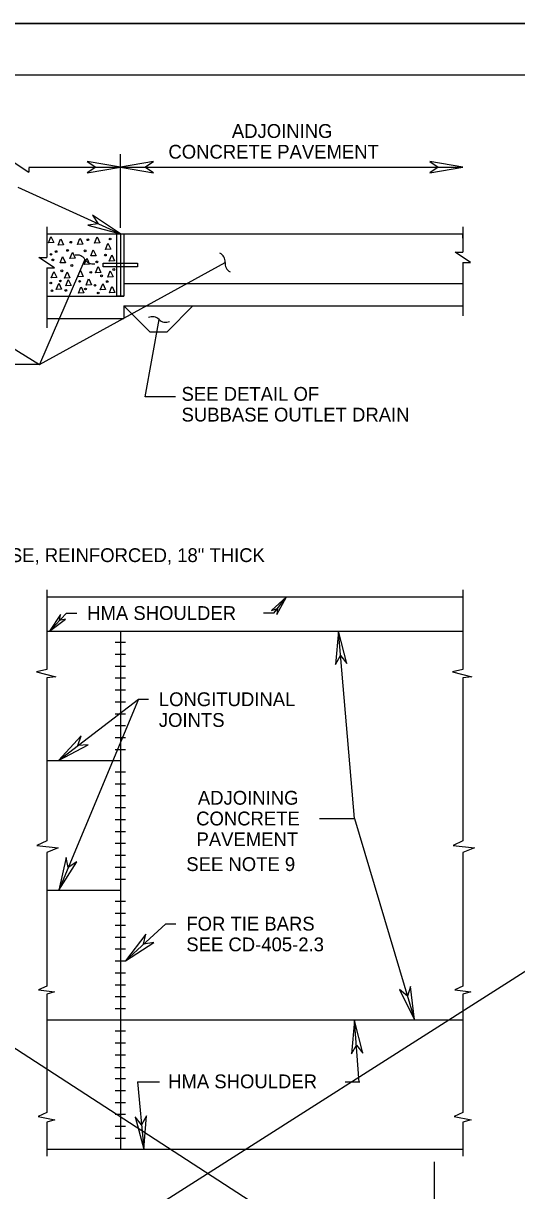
# Model space of a CAD drawing. Extents: x 212974.83 to 212977.76, y 620258.42 to 620260.25.
# Drawn here: x 212976.198 to 212976.594, y 620259.312 to 620260.25 of the extents above; entities that cross this region are included whole.
import ezdxf

# ---------------------------------------------------------------- set-up
doc = ezdxf.new("R2010")
doc.units = 0
for name, color, linetype in [('1', 7, 'Continuous'), ('10', 7, 'Continuous'), ('24', 7, 'Continuous'), ('4', 7, 'Continuous'), ('41', 7, 'Continuous'), ('5', 7, 'Continuous'), ('60', 7, 'Continuous')]:
    doc.layers.add(name, color=color, linetype=linetype)

msp = doc.modelspace()

# ---------------------------------------------------------------- linework, layer by layer
at = {"layer": '1'}
for p, q in [((212977.74209, 620260.25049), (212974.83055, 620260.25049)), ((212977.73376, 620260.20882), (212974.98381, 620260.20882))]:
    msp.add_line(p, q, dxfattribs=at)
for points in [[(212976.27581, 620260.13493), (212976.24923, 620260.13948), (212976.25606, 620260.13493), (212976.24923, 620260.13037)], [(212976.27581, 620260.13493), (212976.24923, 620260.13948), (212976.25606, 620260.13493), (212976.24923, 620260.13037)], [(212976.27581, 620260.13493), (212976.30239, 620260.13037), (212976.29556, 620260.13493), (212976.30239, 620260.13948)], [(212976.27581, 620260.13493), (212976.30239, 620260.13037), (212976.29556, 620260.13493), (212976.30239, 620260.13948)], [(212976.55117, 620260.13493), (212976.52459, 620260.13948), (212976.53142, 620260.13493), (212976.52459, 620260.13037)], [(212976.27581, 620260.08119), (212976.25352, 620260.09637), (212976.25785, 620260.08939), (212976.24974, 620260.08808)], [(212976.27581, 620260.08119), (212976.25352, 620260.09637), (212976.25785, 620260.08939), (212976.24974, 620260.08808)], [(212976.40943, 620259.78928), (212976.39742, 620259.77843), (212976.40211, 620259.77996), (212976.40172, 620259.77505)], [(212976.21881, 620259.76178), (212976.23176, 620259.77147), (212976.22696, 620259.77038), (212976.22779, 620259.77523)], [(212976.21881, 620259.76178), (212976.23176, 620259.77147), (212976.22696, 620259.77038), (212976.22779, 620259.77523)], [(212976.45109, 620259.76178), (212976.44885, 620259.7349), (212976.4528, 620259.74211), (212976.45793, 620259.73569)], [(212976.45109, 620259.76178), (212976.44885, 620259.7349), (212976.4528, 620259.74211), (212976.45793, 620259.73569)], [(212976.22607, 620259.65761), (212976.24992, 620259.6702), (212976.24172, 620259.66965), (212976.24436, 620259.67743)], [(212976.22607, 620259.65761), (212976.24992, 620259.6702), (212976.24172, 620259.66965), (212976.24436, 620259.67743)], [(212976.22625, 620259.55345), (212976.24069, 620259.57623), (212976.23385, 620259.57167), (212976.23227, 620259.57974)], [(212976.22625, 620259.55345), (212976.24069, 620259.57623), (212976.23385, 620259.57167), (212976.23227, 620259.57974)], [(212976.27998, 620259.49657), (212976.30259, 620259.51127), (212976.29448, 620259.50997), (212976.29641, 620259.51796)], [(212976.27998, 620259.49657), (212976.30259, 620259.51127), (212976.29448, 620259.50997), (212976.29641, 620259.51796)], [(212976.51231, 620259.44928), (212976.50909, 620259.47606), (212976.50668, 620259.46821), (212976.50036, 620259.47346)], [(212976.46415, 620259.44861), (212976.46155, 620259.42177), (212976.4656, 620259.42892), (212976.47064, 620259.42243)], [(212976.46415, 620259.44861), (212976.46155, 620259.42177), (212976.4656, 620259.42892), (212976.47064, 620259.42243)], [(212976.29454, 620259.34512), (212976.29671, 620259.372), (212976.29278, 620259.36479), (212976.28763, 620259.37119)], [(212976.29454, 620259.34512), (212976.29671, 620259.372), (212976.29278, 620259.36479), (212976.28763, 620259.37119)]]:
    msp.add_lwpolyline(points, close=True, dxfattribs=at)
at = {"layer": '10'}
for p, q in [((212976.19347, 620260.11878), (212976.27581, 620260.08119)), ((212976.07431, 620260.05984), (212976.21083, 620259.97627)), ((212976.2473, 620260.06063), (212976.21083, 620259.97627)), ((212976.21083, 620259.97627), (212976.35998, 620260.05825)), ((212976.29574, 620259.95026), (212976.30687, 620260.0123))]:
    msp.add_line(p, q, dxfattribs=at)
for points in [[(212976.21998, 620260.07908), (212976.2222, 620260.07423), (212976.2179, 620260.07403), (212976.21993, 620260.07893)], [(212976.22784, 620260.0771), (212976.23007, 620260.07225), (212976.22576, 620260.07205), (212976.22779, 620260.07695)], [(212976.24337, 620260.07768), (212976.2456, 620260.07283), (212976.24129, 620260.07263), (212976.24332, 620260.07753)], [(212976.25717, 620260.07883), (212976.2594, 620260.07398), (212976.25509, 620260.07378), (212976.25712, 620260.07868)], [(212976.23733, 620260.06646), (212976.23956, 620260.06161), (212976.23525, 620260.06141), (212976.23728, 620260.06631)], [(212976.25401, 620260.06847), (212976.25624, 620260.06362), (212976.25193, 620260.06342), (212976.25396, 620260.06832)], [(212976.2658, 620260.07365), (212976.26803, 620260.0688), (212976.26372, 620260.0686), (212976.26575, 620260.0735)], [(212976.22939, 620260.06288), (212976.23162, 620260.05803), (212976.22731, 620260.05783), (212976.22934, 620260.06273)], [(212976.24883, 620260.06157), (212976.25106, 620260.05671), (212976.24675, 620260.05652), (212976.24878, 620260.06142)], [(212976.26888, 620260.06429), (212976.27111, 620260.05944), (212976.2668, 620260.05924), (212976.26883, 620260.06415)], [(212976.22238, 620260.05092), (212976.2246, 620260.04607), (212976.22029, 620260.04587), (212976.22233, 620260.05077)], [(212976.23302, 620260.05063), (212976.23524, 620260.04578), (212976.23094, 620260.04558), (212976.23297, 620260.05048)], [(212976.24366, 620260.05178), (212976.24588, 620260.04693), (212976.24158, 620260.04673), (212976.24361, 620260.05163)], [(212976.25795, 620260.05501), (212976.26017, 620260.05016), (212976.25587, 620260.04996), (212976.2579, 620260.05486)], [(212976.26772, 620260.05154), (212976.26995, 620260.04669), (212976.26564, 620260.04649), (212976.26767, 620260.05139)], [(212976.22627, 620260.04154), (212976.2285, 620260.03669), (212976.22419, 620260.03649), (212976.22622, 620260.04139)], [(212976.2339, 620260.04447), (212976.23612, 620260.03962), (212976.23182, 620260.03943), (212976.23385, 620260.04433)], [(212976.24416, 620260.03861), (212976.24639, 620260.03376), (212976.24208, 620260.03356), (212976.24411, 620260.03846)], [(212976.25032, 620260.04506), (212976.25254, 620260.04021), (212976.24823, 620260.04001), (212976.25027, 620260.04491)], [(212976.26175, 620260.04125), (212976.26398, 620260.0364), (212976.25967, 620260.0362), (212976.2617, 620260.0411)], [(212976.26908, 620260.0389), (212976.27131, 620260.03405), (212976.267, 620260.03385), (212976.26903, 620260.03876)], [(212976.47794, 620259.1452), (212976.52849, 620259.17454), (212976.52849, 620259.33506)]]:
    msp.add_lwpolyline(points, dxfattribs=at)
for centre in [(212976.23591, 620260.07447), (212976.24971, 620260.07648), (212976.26754, 620260.07705), (212976.22004, 620260.06474), (212976.22412, 620260.06698), (212976.23332, 620260.06785), (212976.24741, 620260.06756), (212976.22151, 620260.06026), (212976.23677, 620260.05576), (212976.2569, 620260.05864), (212976.26381, 620260.06411), (212976.22872, 620260.05145), (212976.25201, 620260.0503), (212976.26067, 620260.04744), (212976.27057, 620260.05256), (212976.21981, 620260.04166), (212976.22753, 620260.04334), (212976.24307, 620260.04305), (212976.24776, 620260.03689), (212976.25539, 620260.03982), (212976.26524, 620260.04282), (212976.22079, 620260.03542), (212976.23193, 620260.03571), (212976.25803, 620260.03366)]:
    msp.add_circle(centre, 0.000694, dxfattribs=at)
at = {"layer": '24'}
for centre, start, end in [((212976.35255, 620260.05908), 353.6104, 63.97559), ((212976.24092, 620260.05673), 31.437, 101.80219), ((212976.25367, 620260.06453), 211.437, 281.80219), ((212976.36741, 620260.05742), 173.6104, 243.97559), ((212976.30156, 620260.00705), 44.64273, 115.00792), ((212976.31219, 620260.01755), 224.64273, 295.00792)]:
    msp.add_arc(centre, 0.00747, start, end, dxfattribs=at)
at = {"layer": '4'}
for p, q in [((212976.27164, 620259.75282), (212976.27998, 620259.75282)), ((212976.27164, 620259.74324), (212976.27998, 620259.74324)), ((212976.27164, 620259.73365), (212976.27998, 620259.73365)), ((212976.27164, 620259.72407), (212976.27998, 620259.72407)), ((212976.27164, 620259.71449), (212976.27998, 620259.71449)), ((212976.27164, 620259.7049), (212976.27998, 620259.7049)), ((212976.27164, 620259.69532), (212976.27998, 620259.69532)), ((212976.27164, 620259.68574), (212976.27998, 620259.68574)), ((212976.27164, 620259.67615), (212976.27998, 620259.67615)), ((212976.27164, 620259.66657), (212976.27998, 620259.66657)), ((212976.27164, 620259.64866), (212976.27998, 620259.64866)), ((212976.27164, 620259.63907), (212976.27998, 620259.63907)), ((212976.27164, 620259.62949), (212976.27998, 620259.62949)), ((212976.27164, 620259.61991), (212976.27998, 620259.61991)), ((212976.27164, 620259.61032), (212976.27998, 620259.61032)), ((212976.27164, 620259.60074), (212976.27998, 620259.60074)), ((212976.27164, 620259.59116), (212976.27998, 620259.59116)), ((212976.27164, 620259.58157), (212976.27998, 620259.58157)), ((212976.27164, 620259.57199), (212976.27998, 620259.57199)), ((212976.27164, 620259.56241), (212976.27998, 620259.56241)), ((212976.27164, 620259.54449), (212976.27998, 620259.54449)), ((212976.27164, 620259.53491), (212976.27998, 620259.53491)), ((212976.27164, 620259.52532), (212976.27998, 620259.52532)), ((212976.27164, 620259.51574), (212976.27998, 620259.51574)), ((212976.27164, 620259.50616), (212976.27998, 620259.50616)), ((212976.27164, 620259.49657), (212976.27998, 620259.49657)), ((212976.27164, 620259.48699), (212976.27998, 620259.48699)), ((212976.27164, 620259.47741), (212976.27998, 620259.47741)), ((212976.27164, 620259.46783), (212976.27998, 620259.46783)), ((212976.27164, 620259.45824), (212976.27998, 620259.45824)), ((212976.27164, 620259.44033), (212976.27998, 620259.44033)), ((212976.27164, 620259.43074), (212976.27998, 620259.43074)), ((212976.27164, 620259.42116), (212976.27998, 620259.42116)), ((212976.27122, 620259.41083), (212976.27955, 620259.41083)), ((212976.27164, 620259.40199), (212976.27998, 620259.40199)), ((212976.27164, 620259.39241), (212976.27998, 620259.39241)), ((212976.27164, 620259.38283), (212976.27998, 620259.38283)), ((212976.27164, 620259.37324), (212976.27998, 620259.37324)), ((212976.27164, 620259.36366), (212976.27998, 620259.36366)), ((212976.27164, 620259.35408), (212976.27998, 620259.35408))]:
    msp.add_line(p, q, dxfattribs=at)
at = {"layer": '41'}
msp.add_lwpolyline([(212974.83055, 620260.25049), (212977.76493, 620260.25049), (212977.76493, 620258.41717), (212974.83055, 620258.41717)], close=True, dxfattribs=at)
at = {"layer": '5'}
for p, q in [((212974.98381, 620260.20882), (212977.23377, 620258.75051)), ((212974.98381, 620258.45885), (212977.73376, 620260.20882)), ((212976.27581, 620260.08607), (212976.27581, 620260.14527)), ((212976.18961, 620260.13909), (212976.20211, 620260.13076)), ((212976.20211, 620260.13493), (212976.27581, 620260.13493)), ((212976.20211, 620260.13443), (212976.20211, 620260.13076)), ((212976.27581, 620260.13493), (212976.55117, 620260.13493)), ((212976.21658, 620260.08675), (212976.21658, 620260.0623)), ((212976.55124, 620260.08675), (212976.55117, 620260.06646)), ((212976.21658, 620260.08119), (212976.27303, 620260.08119)), ((212976.27859, 620260.08119), (212976.55124, 620260.08119)), ((212976.54492, 620260.06646), (212976.55117, 620260.06646)), ((212976.55742, 620260.05813), (212976.54492, 620260.06646)), ((212976.21033, 620260.0623), (212976.21658, 620260.0623)), ((212976.22283, 620260.05396), (212976.21033, 620260.0623)), ((212976.55117, 620260.05813), (212976.55117, 620260.01538)), ((212976.55117, 620260.05813), (212976.55742, 620260.05813)), ((212976.21658, 620260.05396), (212976.21658, 620260.00571)), ((212976.21658, 620260.05396), (212976.22283, 620260.05396)), ((212976.27851, 620260.04132), (212976.55117, 620260.04132)), ((212976.21658, 620260.03122), (212976.27859, 620260.03122)), ((212976.29942, 620260.00239), (212976.27859, 620260.02322)), ((212976.27859, 620260.02322), (212976.55117, 620260.02322)), ((212976.27859, 620260.02322), (212976.27859, 620260.01316)), ((212976.31331, 620260.00239), (212976.33414, 620260.02322)), ((212976.21658, 620260.01316), (212976.27859, 620260.01316)), ((212976.29942, 620260.00239), (212976.31331, 620260.00239)), ((212976.21083, 620259.97627), (212976.17724, 620259.97627)), ((212976.32022, 620259.95026), (212976.29574, 620259.95026)), ((212976.21658, 620259.79483), (212976.21658, 620259.7309)), ((212976.55117, 620259.79483), (212976.55117, 620259.7309)), ((212976.21658, 620259.78928), (212976.55117, 620259.78928)), ((212976.39921, 620259.77627), (212976.40943, 620259.78928)), ((212976.23255, 620259.77627), (212976.21881, 620259.76178)), ((212976.23255, 620259.77627), (212976.24071, 620259.77627)), ((212976.39921, 620259.77627), (212976.39093, 620259.77627)), ((212976.21658, 620259.76178), (212976.55117, 620259.76178)), ((212976.27581, 620259.76178), (212976.27581, 620259.34512)), ((212976.46417, 620259.61106), (212976.45109, 620259.76178)), ((212976.21658, 620259.7309), (212976.2084, 620259.72908)), ((212976.2084, 620259.72908), (212976.2239, 620259.72512)), ((212976.55117, 620259.7309), (212976.54298, 620259.72908)), ((212976.54298, 620259.72908), (212976.55849, 620259.72512)), ((212976.2239, 620259.72512), (212976.21658, 620259.7243)), ((212976.21658, 620259.7243), (212976.21658, 620259.59304)), ((212976.55849, 620259.72512), (212976.55117, 620259.7243)), ((212976.55117, 620259.7243), (212976.55117, 620259.59304)), ((212976.55131, 620259.7243), (212976.55131, 620259.59304)), ((212976.29025, 620259.70696), (212976.22625, 620259.55345)), ((212976.21658, 620259.65761), (212976.27581, 620259.65761)), ((212976.43598, 620259.61106), (212976.46417, 620259.61106)), ((212976.46417, 620259.61106), (212976.51231, 620259.44928)), ((212976.21658, 620259.59304), (212976.20873, 620259.58925)), ((212976.20873, 620259.58925), (212976.22588, 620259.5876)), ((212976.22588, 620259.5876), (212976.21658, 620259.58381)), ((212976.55117, 620259.59304), (212976.54331, 620259.58925)), ((212976.54331, 620259.58925), (212976.56046, 620259.5876)), ((212976.56046, 620259.5876), (212976.55117, 620259.58381)), ((212976.21658, 620259.58381), (212976.21658, 620259.4763)), ((212976.55117, 620259.58381), (212976.55117, 620259.4763)), ((212976.55131, 620259.58381), (212976.55131, 620259.4763)), ((212976.27581, 620259.55948), (212976.27581, 620259.55745)), ((212976.21658, 620259.55345), (212976.27581, 620259.55345)), ((212976.21658, 620259.4763), (212976.21005, 620259.47325)), ((212976.55117, 620259.4763), (212976.54464, 620259.47325)), ((212976.21005, 620259.47325), (212976.22291, 620259.4716)), ((212976.22291, 620259.4716), (212976.21658, 620259.46971)), ((212976.21658, 620259.46971), (212976.21658, 620259.37473)), ((212976.54464, 620259.47325), (212976.5575, 620259.4716)), ((212976.5575, 620259.4716), (212976.55117, 620259.46971)), ((212976.55117, 620259.46971), (212976.55117, 620259.37473)), ((212976.21658, 620259.44928), (212976.55117, 620259.44928)), ((212976.46781, 620259.39871), (212976.46415, 620259.44861)), ((212976.28969, 620259.39938), (212976.29454, 620259.34512)), ((212976.28969, 620259.39938), (212976.30715, 620259.39938)), ((212976.45652, 620259.39938), (212976.46829, 620259.39938)), ((212976.21658, 620259.37473), (212976.20972, 620259.37151)), ((212976.20972, 620259.37151), (212976.22324, 620259.36887)), ((212976.55117, 620259.37473), (212976.54431, 620259.37151)), ((212976.54431, 620259.37151), (212976.55783, 620259.36887)), ((212976.22324, 620259.36887), (212976.21658, 620259.36681)), ((212976.21658, 620259.36681), (212976.21658, 620259.33956)), ((212976.55783, 620259.36887), (212976.55117, 620259.36681)), ((212976.55117, 620259.36681), (212976.55117, 620259.33956)), ((212976.21658, 620259.34512), (212976.55117, 620259.34512))]:
    msp.add_line(p, q, dxfattribs=at)
for points in [[(212976.22607, 620259.65761), (212976.29025, 620259.70696), (212976.29839, 620259.70696)], [(212976.27998, 620259.49657), (212976.31237, 620259.5265), (212976.32051, 620259.5265)]]:
    msp.add_lwpolyline(points, dxfattribs=at)
at = {"layer": '60'}
msp.add_line((212976.27581, 620260.08119), (212976.27581, 620260.03122), dxfattribs=at)
for points in [[(212976.27859, 620260.03122), (212976.27303, 620260.03122), (212976.27303, 620260.08119), (212976.27859, 620260.08119)], [(212976.2897, 620260.0576), (212976.2897, 620260.05482), (212976.26192, 620260.05482), (212976.26192, 620260.0576)]]:
    msp.add_lwpolyline(points, close=True, dxfattribs=at)
msp.add_lwpolyline([(212976.55117, 620260.07778), (212976.55117, 620260.08119)], dxfattribs=at)

# ---------------------------------------------------------------- texts
at = {"layer": '5'}
for s, height, p in [('ADJOINING', 0.011111, (212976.36545, 620260.15835)), ('CONCRETE PAVEMENT', 0.0111109, (212976.31444, 620260.14168)), ('SEE DETAIL OF', 0.0111109, (212976.32502, 620259.94697)), ('SUBBASE OUTLET DRAIN', 0.0111109, (212976.32502, 620259.9303)), ('CONCRETE SURFACE COURSE, REINFORCED, 18" THICK', 0.0111109, (212975.98057, 620259.81728)), ('HMA SHOULDER', 0.0111109, (212976.24911, 620259.77072)), ('LONGITUDINAL', 0.0111109, (212976.30673, 620259.70141)), ('JOINTS', 0.011111, (212976.30673, 620259.68474)), ('ADJOINING', 0.011111, (212976.33812, 620259.62218)), ('CONCRETE', 0.011111, (212976.33674, 620259.60551)), ('PAVEMENT', 0.011111, (212976.33704, 620259.58884)), ('SEE NOTE 9', 0.011111, (212976.32884, 620259.56882)), ('FOR TIE BARS', 0.0111109, (212976.32884, 620259.52095)), ('SEE CD-405-2.3', 0.0111109, (212976.32884, 620259.50428)), ('HMA SHOULDER', 0.0111109, (212976.31421, 620259.39414))]:
    msp.add_text(s, height=height, dxfattribs=at).set_placement(p)

doc.saveas('drawing.dxf')
